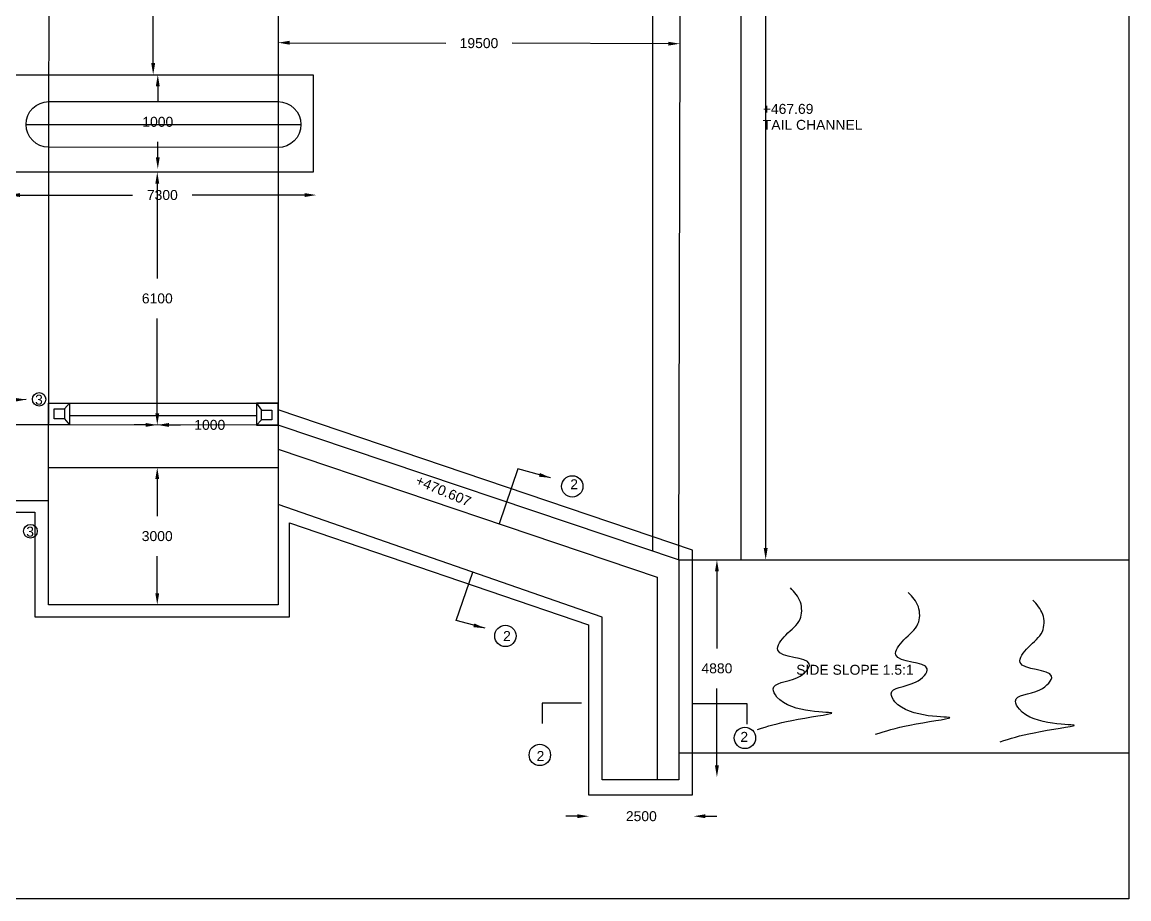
# Model space of a CAD drawing. Header units: inches. Extents: x 8.6 to 46.6, y 1.4 to 28.
# Drawn here: x 33.53 to 40.21, y 10.69 to 15.98 of the extents above; entities that cross this region are included whole.
import ezdxf

# ---------------------------------------------------------------- set-up
doc = ezdxf.new("R2010")
doc.units = ezdxf.units.IN
doc.header["$MEASUREMENT"] = 0
for name, color, linetype in [('DIMENSION', 7, 'Continuous'), ('DRAWING', 2, 'Continuous'), ('TEXT', 7, 'Continuous')]:
    doc.layers.add(name, color=color, linetype=linetype)
doc.styles.get("Standard").update_dxf_attribs({"font": 'arial.ttf', "height": 0.06})
doc.dimstyles.get("Standard").update_dxf_attribs({"dimtxt": 0.06, "dimasz": 0.07, "dimexe": 0.18, "dimexo": 0.0625, "dimgap": 0.09, "dimtad": 0, "dimtih": 1, "dimtoh": 1, "dimdec": 4, "dimzin": 0, "dimdsep": 46, "dimtxsty": 'Standard', "dimcen": 0.09, "dimse1": 1, "dimse2": 1, "dimadec": 0, "dimazin": 0, "dimtfac": 1, "dimtdec": 4, "dimtofl": 0, "dimtmove": 0, "dimatfit": 3, "dimfxl": 0, "dimtolj": 1, "dimtzin": 0, "dimarcsym": 0})

# ---------------------------------------------------------------- blocks, each defined once
blk = doc.blocks.new('*D46')
at = {"layer": 'Defpoints', "color": 0, "transparency": 16777216}
for p in [(37.8699, 19.8369), (37.8699, 12.7355), (38.0191, 12.7355)]:
    blk.add_point(p, dxfattribs=at)
at = {"layer": 'DIMENSION', "color": 0, "lineweight": -2, "transparency": 16777216}
for p, q in [((38.0191, 19.7669), (38.0191, 16.4068)), ((38.0191, 12.8055), (38.0191, 16.1655))]:
    blk.add_line(p, q, dxfattribs=at)
at = {"layer": 'DIMENSION', "color": 0, "transparency": 16777216}
for points in [[(38.0074, 19.7669), (38.0307, 19.7669), (38.0191, 19.8369)], [(38.0074, 12.8055), (38.0307, 12.8055), (38.0191, 12.7355)]]:
    blk.add_solid(points, dxfattribs=at)
at = {"layer": 'DIMENSION', "color": 0, "transparency": 16777216, "insert": (38.0191, 16.2862), "char_height": 0.06, "attachment_point": 5}
blk.add_mtext('\\A1;27000', dxfattribs=at)
blk = doc.blocks.new('*D47')
at = {"layer": 'Defpoints', "color": 0, "transparency": 16777216}
for p in [(37.6768, 12.7355), (37.6942, 11.4243), (37.7249, 11.4243)]:
    blk.add_point(p, dxfattribs=at)
at = {"layer": 'DIMENSION', "color": 0, "lineweight": -2, "transparency": 16777216}
for p, q in [((37.7249, 12.6655), (37.7249, 12.2005)), ((37.7249, 11.4943), (37.7249, 11.9593))]:
    blk.add_line(p, q, dxfattribs=at)
at = {"layer": 'DIMENSION', "color": 0, "transparency": 16777216}
for points in [[(37.7132, 12.6655), (37.7365, 12.6655), (37.7249, 12.7355)], [(37.7132, 11.4943), (37.7365, 11.4943), (37.7249, 11.4243)]]:
    blk.add_solid(points, dxfattribs=at)
at = {"layer": 'DIMENSION', "color": 0, "transparency": 16777216, "insert": (37.7249, 12.0799), "char_height": 0.06, "attachment_point": 5}
blk.add_mtext('\\A1;4880', dxfattribs=at)
blk = doc.blocks.new('*D48')
at = {"layer": 'Defpoints', "color": 0, "transparency": 16777216}
for p in [(36.9535, 11.1879), (36.9535, 11.1879), (37.5846, 11.166)]:
    blk.add_point(p, dxfattribs=at)
at = {"layer": 'DIMENSION', "color": 0, "lineweight": -2, "transparency": 16777216}
for p, q in [((36.8835, 11.1879), (36.8135, 11.1879)), ((37.6546, 11.1879), (37.7246, 11.1879))]:
    blk.add_line(p, q, dxfattribs=at)
at = {"layer": 'DIMENSION', "color": 0, "transparency": 16777216}
for points in [[(36.8835, 11.1996), (36.8835, 11.1763), (36.9535, 11.1879)], [(37.6546, 11.1996), (37.6546, 11.1763), (37.5846, 11.1879)]]:
    blk.add_solid(points, dxfattribs=at)
at = {"layer": 'DIMENSION', "color": 0, "transparency": 16777216, "insert": (37.269, 11.1879), "char_height": 0.06, "attachment_point": 5}
blk.add_mtext('\\A1;2500', dxfattribs=at)
blk = doc.blocks.new('*D49')
at = {"layer": 'Defpoints', "color": 0, "transparency": 16777216}
for p in [(34.3493, 13.292), (34.3493, 12.4637), (34.3493, 12.4637)]:
    blk.add_point(p, dxfattribs=at)
at = {"layer": 'DIMENSION', "color": 0, "lineweight": -2, "transparency": 16777216}
for p, q in [((34.3493, 13.222), (34.3493, 12.9985)), ((34.3493, 12.5337), (34.3493, 12.7572))]:
    blk.add_line(p, q, dxfattribs=at)
at = {"layer": 'DIMENSION', "color": 0, "transparency": 16777216}
for points in [[(34.3377, 13.222), (34.361, 13.222), (34.3493, 13.292)], [(34.3377, 12.5337), (34.361, 12.5337), (34.3493, 12.4637)]]:
    blk.add_solid(points, dxfattribs=at)
at = {"layer": 'DIMENSION', "color": 0, "transparency": 16777216, "insert": (34.3493, 12.8778), "char_height": 0.06, "attachment_point": 5}
blk.add_mtext('\\A1;3000', dxfattribs=at)
blk = doc.blocks.new('*D50')
at = {"layer": 'Defpoints', "color": 0, "transparency": 16777216}
for p in [(34.3496, 13.5489), (34.3496, 13.5489), (34.3493, 13.292)]:
    blk.add_point(p, dxfattribs=at)
at = {"layer": 'DIMENSION', "color": 0, "lineweight": -2, "transparency": 16777216}
for p, q in [((34.2793, 13.5489), (34.2093, 13.5489)), ((34.4196, 13.5489), (34.4896, 13.5489))]:
    blk.add_line(p, q, dxfattribs=at)
at = {"layer": 'DIMENSION', "color": 0, "transparency": 16777216}
for points in [[(34.2793, 13.5606), (34.2793, 13.5373), (34.3493, 13.5489)], [(34.4196, 13.5606), (34.4196, 13.5373), (34.3496, 13.5489)]]:
    blk.add_solid(points, dxfattribs=at)
at = {"layer": 'DIMENSION', "color": 0, "transparency": 16777216, "insert": (34.6662, 13.5489), "char_height": 0.06, "attachment_point": 5}
blk.add_mtext('\\A1;1000', dxfattribs=at)
blk = doc.blocks.new('*D51')
at = {"layer": 'Defpoints', "color": 0, "transparency": 16777216}
for p in [(34.3496, 15.0746), (34.3496, 15.0746), (34.3496, 13.549)]:
    blk.add_point(p, dxfattribs=at)
at = {"layer": 'DIMENSION', "color": 0, "lineweight": -2, "transparency": 16777216}
for p, q in [((34.3496, 15.0046), (34.3496, 14.4324)), ((34.3496, 13.619), (34.3496, 14.1912))]:
    blk.add_line(p, q, dxfattribs=at)
at = {"layer": 'DIMENSION', "color": 0, "transparency": 16777216}
for points in [[(34.3379, 15.0046), (34.3612, 15.0046), (34.3496, 15.0746)], [(34.3379, 13.619), (34.3612, 13.619), (34.3496, 13.549)]]:
    blk.add_solid(points, dxfattribs=at)
at = {"layer": 'DIMENSION', "color": 0, "transparency": 16777216, "insert": (34.3496, 14.3118), "char_height": 0.06, "attachment_point": 5}
blk.add_mtext('\\A1;6100', dxfattribs=at)
blk = doc.blocks.new('*D52')
at = {"layer": 'Defpoints', "color": 0, "transparency": 16777216}
for p in [(33.4513, 14.9185), (35.309, 14.9358), (35.309, 14.9358)]:
    blk.add_point(p, dxfattribs=at)
at = {"layer": 'DIMENSION', "color": 0, "lineweight": -2, "transparency": 16777216}
for p, q in [((33.5213, 14.9358), (34.2009, 14.9358)), ((35.239, 14.9358), (34.5594, 14.9358))]:
    blk.add_line(p, q, dxfattribs=at)
at = {"layer": 'DIMENSION', "color": 0, "transparency": 16777216}
for points in [[(33.5213, 14.9474), (33.5213, 14.9241), (33.4513, 14.9358)], [(35.239, 14.9474), (35.239, 14.9241), (35.309, 14.9358)]]:
    blk.add_solid(points, dxfattribs=at)
at = {"layer": 'DIMENSION', "color": 0, "transparency": 16777216, "insert": (34.3801, 14.9358), "char_height": 0.06, "attachment_point": 5}
blk.add_mtext('\\A1;7300', dxfattribs=at)
blk = doc.blocks.new('*D53')
at = {"layer": 'Defpoints', "color": 0, "transparency": 16777216}
for p in [(34.3526, 15.662), (34.3526, 15.662), (34.3526, 15.0929)]:
    blk.add_point(p, dxfattribs=at)
at = {"layer": 'DIMENSION', "color": 0, "lineweight": -2, "transparency": 16777216}
for p, q in [((34.3526, 15.592), (34.3526, 15.4981)), ((34.3526, 15.1629), (34.3526, 15.2568))]:
    blk.add_line(p, q, dxfattribs=at)
at = {"layer": 'DIMENSION', "color": 0, "transparency": 16777216}
for points in [[(34.3409, 15.592), (34.3643, 15.592), (34.3526, 15.662)], [(34.3409, 15.1629), (34.3643, 15.1629), (34.3526, 15.0929)]]:
    blk.add_solid(points, dxfattribs=at)
at = {"layer": 'DIMENSION', "color": 0, "transparency": 16777216, "insert": (34.3526, 15.3774), "char_height": 0.06, "attachment_point": 5}
blk.add_mtext('\\A1;1000', dxfattribs=at)
blk = doc.blocks.new('*D54')
at = {"layer": 'Defpoints', "color": 0, "transparency": 16777216}
for p in [(34.3249, 17.0751), (34.3526, 17.0751), (34.3526, 15.662)]:
    blk.add_point(p, dxfattribs=at)
at = {"layer": 'DIMENSION', "color": 0, "lineweight": -2, "transparency": 16777216}
for p, q in [((34.3249, 17.0051), (34.3249, 16.4892)), ((34.3249, 15.732), (34.3249, 16.2479))]:
    blk.add_line(p, q, dxfattribs=at)
at = {"layer": 'DIMENSION', "color": 0, "transparency": 16777216}
for points in [[(34.3133, 17.0051), (34.3366, 17.0051), (34.3249, 17.0751)], [(34.3133, 15.732), (34.3366, 15.732), (34.3249, 15.662)]]:
    blk.add_solid(points, dxfattribs=at)
at = {"layer": 'DIMENSION', "color": 0, "transparency": 16777216, "insert": (34.3249, 16.3686), "char_height": 0.06, "attachment_point": 5}
blk.add_mtext('\\A1;5800', dxfattribs=at)
blk = doc.blocks.new('*D110')
at = {"layer": 'Defpoints', "color": 0, "transparency": 16777216}
for p in [(35.0779, 15.8552), (37.5019, 15.849), (37.5019, 15.849)]:
    blk.add_point(p, dxfattribs=at)
at = {"layer": 'DIMENSION', "color": 0, "lineweight": -2, "transparency": 16777216}
for p, q in [((35.1479, 15.855), (36.0899, 15.8526)), ((37.4319, 15.8492), (36.4899, 15.8516))]:
    blk.add_line(p, q, dxfattribs=at)
at = {"layer": 'DIMENSION', "color": 0, "transparency": 16777216}
for points in [[(35.1479, 15.8666), (35.1479, 15.8433), (35.0779, 15.8552)], [(37.432, 15.8608), (37.4319, 15.8375), (37.5019, 15.849)]]:
    blk.add_solid(points, dxfattribs=at)
at = {"layer": 'DIMENSION', "color": 0, "transparency": 16777216, "insert": (36.2899, 15.8521), "char_height": 0.06, "attachment_point": 5}
blk.add_mtext('\\A1;19500', dxfattribs=at)

msp = doc.modelspace()

# ---------------------------------------------------------------- linework, layer by layer
at = {"layer": 'DIMENSION'}
for points in [[(36.90813, 11.86968), (36.6711, 11.86968), (36.6711, 11.74708)], [(37.57831, 11.86728), (37.90438, 11.86728), (37.90438, 11.74348)]]:
    msp.add_lwpolyline(points, dxfattribs=at)
for centre, radius in [((33.6371, 13.70343), 0.04039), ((36.85262, 13.17784), 0.06452), ((33.58482, 12.90769), 0.04125), ((36.44939, 12.27558), 0.06452), ((37.8938, 11.66073), 0.06452), ((36.65683, 11.55788), 0.06452)]:
    msp.add_circle(centre, radius, dxfattribs=at)
for points in [[(37.97057, 11.71148), (38.17607, 11.76606), (38.41839, 11.80997), (38.08698, 11.90727), (38.06441, 11.95592), (38.21051, 12.02475), (38.28178, 12.10663), (38.09173, 12.18969), (38.14049, 12.28069), (38.22601, 12.37681), (38.22839, 12.48005), (38.1678, 12.56668)], [(38.68212, 11.68303), (38.88762, 11.73762), (39.12994, 11.78152), (38.79853, 11.87883), (38.77596, 11.92748), (38.92206, 11.9963), (38.99333, 12.07818), (38.80328, 12.16125), (38.85204, 12.25225), (38.93756, 12.34837), (38.93994, 12.45161), (38.87935, 12.53823)], [(39.43256, 11.63742), (39.63806, 11.692), (39.88038, 11.73591), (39.54897, 11.83321), (39.5264, 11.88186), (39.67251, 11.95069), (39.74378, 12.03257), (39.55373, 12.11563), (39.60248, 12.20664), (39.688, 12.30275), (39.69038, 12.40599), (39.6298, 12.49262)]]:
    msp.add_spline(points, degree=3, dxfattribs=at)
at = {"layer": 'DRAWING', "color": 2}
for points in [[(37.05238, 21.16238), (40.20946, 21.16238), (40.20946, 10.68937), (14.66488, 10.68937), (14.66488, 19.6854), (17.03867, 19.6854), (17.03867, 16.24532)], [(37.51207, 19.83687), (37.49401, 12.73547), (40.20946, 12.73547)], [(37.86991, 19.83687), (37.86991, 12.73547)], [(37.49401, 12.73547), (35.07791, 13.54824), (33.6942, 13.54958), (32.69443, 13.54958), (32.69443, 13.37838), (32.855, 13.37838), (32.855, 19.501), (33.69951, 19.501)], [(35.07791, 19.17195), (35.07791, 13.54824)], [(35.07791, 13.54824), (35.07791, 12.46367), (33.69314, 12.46367), (33.69951, 19.02625)], [(37.33739, 12.78816), (37.33739, 16.24532)], [(33.55827, 15.36192), (35.21627, 15.36119)], [(32.77471, 13.37838), (32.77471, 13.02193), (33.61041, 13.02193), (33.61041, 12.39006), (35.14717, 12.39006), (35.14717, 12.95875), (36.9507, 12.3426), (36.9507, 11.31635), (37.57687, 11.31635), (37.57687, 12.79267), (35.07791, 13.63972)], [(33.69432, 13.67926), (35.07791, 13.67926)], [(33.82109, 13.67926), (33.78929, 13.64632), (33.78929, 13.58529), (33.82109, 13.54946)], [(34.94806, 13.67926), (34.97852, 13.63756)], [(33.82109, 13.60606), (34.94806, 13.60606)], [(34.97852, 13.58063), (34.94806, 13.54837)], [(32.855, 13.37838), (32.855, 13.0935), (33.69375, 13.09269)], [(35.07791, 13.4032), (37.364, 12.63013), (37.364, 11.40709)], [(33.69395, 13.29201), (35.07791, 13.29201)], [(37.49546, 12.73547), (37.49546, 11.40709), (37.0321, 11.40709), (37.0321, 12.38959), (35.07791, 13.06853)], [(37.49465, 11.57061), (40.20946, 11.57061)]]:
    msp.add_lwpolyline(points, dxfattribs=at)
for points in [[(33.48326, 15.66203), (35.28957, 15.66203), (35.28957, 15.07459), (33.48326, 15.07459)], [(33.69432, 13.67926), (33.82109, 13.67926), (33.82109, 13.54946), (33.69432, 13.54946)], [(33.72714, 13.64632), (33.78929, 13.64632), (33.78929, 13.58529), (33.72714, 13.58529)], [(35.07791, 13.67926), (34.94806, 13.67926), (34.94806, 13.54837), (35.07791, 13.54837)], [(34.97852, 13.63756), (35.03996, 13.63756), (35.03996, 13.58063), (34.97852, 13.58063)]]:
    msp.add_lwpolyline(points, close=True, dxfattribs=at)
msp.add_lwpolyline([(33.69609, 15.49961), (35.07791, 15.49961, -1), (35.07791, 15.2229), (33.69582, 15.22424, -1), (33.69609, 15.49961, -2061.6049376)], format="xyb", dxfattribs=at)

# ---------------------------------------------------------------- texts
at = {"layer": 'DIMENSION'}
for s, p in [('3', (33.6126, 13.67132)), ('2', (36.84036, 13.16099)), ('3', (33.55938, 12.87522)), ('2', (36.43535, 12.24516)), ('2', (37.86648, 11.63682)), ('2', (36.6374, 11.52152))]:
    msp.add_text(s, height=0.06, dxfattribs=at).set_placement(p)
at = {"layer": 'TEXT'}
for s, p in [('+467.69 ', (38.00183, 15.42578)), ('TAIL CHANNEL', (38.00183, 15.32939)), ('SIDE SLOPE 1.5:1', (38.20352, 12.04167))]:
    msp.add_text(s, height=0.06, dxfattribs=at).set_placement(p)
msp.add_text('+470.607', height=0.06, rotation=337.168827, dxfattribs=at).set_placement((35.90152, 13.19179))

# ---------------------------------------------------------------- dimensions: what is measured, and where the dimension line sits
at = {"layer": 'DIMENSION'}
for base, p1, p2, text, picture, middle in [((38.01906, 12.73547), (37.86991, 19.83687), (37.86991, 12.73547), '27000', '*D46', (38.01906, 16.28617)), ((34.32495, 17.07509), (34.35261, 15.66203), (34.35261, 17.07509), '5800', '*D54', (34.32495, 16.36856)), ((34.35261, 15.66203), (34.35261, 15.09287), (34.35261, 15.66203), '1000', '*D53', (34.35261, 15.37745)), ((34.34957, 15.07459), (34.34957, 13.54899), (34.34957, 15.07459), '6100', '*D51', (34.34957, 14.31179)), ((34.34932, 12.46367), (34.34932, 13.29201), (34.34932, 12.46367), '3000', '*D49', (34.34932, 12.87784)), ((37.72486, 11.42434), (37.67677, 12.73547), (37.69418, 11.42434), '4880', '*D47', (37.72486, 12.07991))]:
    dim = msp.add_linear_dim(base=base, p1=p1, p2=p2, angle=90, text=text, dimstyle='Standard', dxfattribs=at)
    dim.commit()
    dim.dimension.update_dxf_attribs({"geometry": picture, "text_midpoint": middle})
dim = msp.add_aligned_dim(p1=(35.07791, 15.85516), p2=(37.50193, 15.84899), distance=0, text='19500', dimstyle='Standard', dxfattribs=at)
dim.commit()
dim.dimension.update_dxf_attribs({"geometry": '*D110', "text_midpoint": (36.28992, 15.85207)})
for base, p1, p2, text, picture, middle in [((35.30904, 14.93577), (33.45126, 14.91852), (35.30904, 14.93577), '7300', '*D52', (34.38015, 14.93577)), ((34.34957, 13.54895), (34.34932, 13.29201), (34.34957, 13.54895), '1000', '*D50', (34.66624, 13.54895)), ((36.95347, 11.18792), (37.58461, 11.16603), (36.95347, 11.18792), '2500', '*D48', (37.26904, 11.18792))]:
    dim = msp.add_linear_dim(base=base, p1=p1, p2=p2, text=text, dimstyle='Standard', dxfattribs=at)
    dim.commit()
    dim.dimension.update_dxf_attribs({"geometry": picture, "text_midpoint": middle})

# ---------------------------------------------------------------- leaders
for points in [[(33.55954, 13.70178), (33.25918, 13.69723)], [(36.72214, 13.2295), (36.52431, 13.28308), (36.41233, 12.95195)], [(36.32649, 12.32184), (36.15213, 12.36873), (36.25337, 12.66014)]]:
    msp.add_leader(points, dimstyle='Standard', override={"dimgap": 0.09, "dimtad": 0}, dxfattribs=at)

doc.saveas('drawing.dxf')
